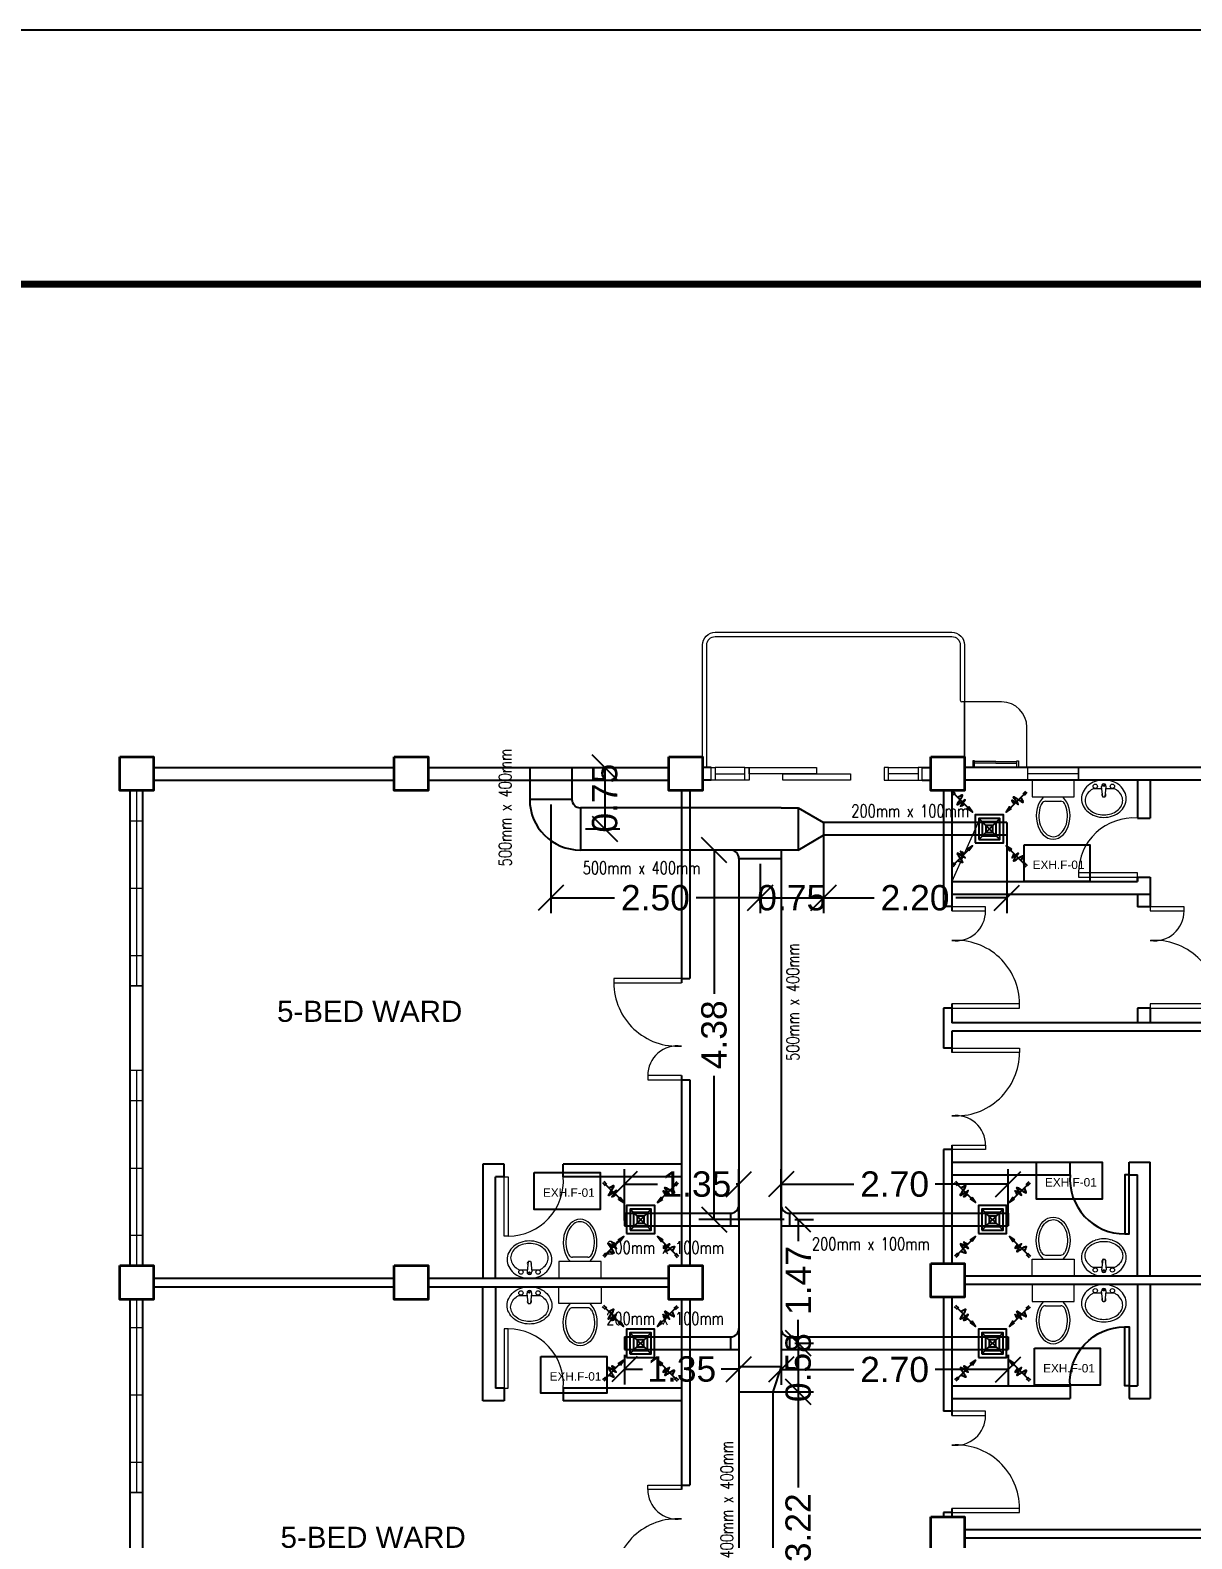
# Model space of a CAD drawing. Header units: millimetres. Extents: x 116 to 538, y 77 to 149.
# Drawn here: x 248.89 to 262.64, y 131.02 to 148.89 of the extents above; entities that cross this region are included whole.
import ezdxf

# ---------------------------------------------------------------- set-up
doc = ezdxf.new("R2010")
doc.units = ezdxf.units.MM
doc.header["$MEASUREMENT"] = 0
for name, color, linetype in [('.1', 1, 'Continuous'), ('AIR', 7, 'Continuous'), ('AIR-00', 8, 'Continuous'), ('AIR-03', 30, 'Continuous'), ('dimen', 7, 'Continuous'), ('ducting label', 7, 'Continuous'), ('exhaust', 7, 'Continuous'), ('label', 7, 'Continuous'), ('Legends', 7, 'Continuous'), ('template', 7, 'Continuous')]:
    doc.layers.add(name, color=color, linetype=linetype)
doc.styles.add('Arch-Dim', font='simplex.shx', dxfattribs={"width": 0.75})
doc.styles.get("Standard").update_dxf_attribs({"font": 'arial.ttf'})
doc.styles.add('SWISSLT175', font='swissl.ttf', dxfattribs={"height": 0.175})
doc.dimstyles.new('Copy of dimension', dxfattribs={"dimtxt": 0.3, "dimasz": 0.3, "dimexe": 0.18, "dimexo": 0.0625, "dimgap": 0.09, "dimtad": 0, "dimzin": 0, "dimdsep": 46, "dimtxsty": 'Standard', "dimblk": 'OBLIQUE', "dimcen": 0.09, "dimclrd": 256, "dimclre": 256, "dimclrt": 256, "dimadec": 0, "dimazin": 0, "dimtfac": 1, "dimtofl": 0, "dimtmove": 0, "dimatfit": 3, "dimldrblk": 'OBLIQUE', "dimfxl": 1, "dimtolj": 1, "dimtzin": 0, "dimarcsym": 0})

# ---------------------------------------------------------------- blocks, each defined once
blk = doc.blocks.new('dr 700')
at = {"ltscale": 0.03}
blk.add_lwpolyline([(0, 0), (0.05, 0), (0.05, 0.7), (0, 0.7)], close=True, dxfattribs=at)
blk.add_arc((0.05, 0.048), 0.652, 355.7578, 90, dxfattribs=at)
blk = doc.blocks.new('GRILL-C-IN')
at = {"layer": 'AIR-00', "color": 7, "ltscale": 3}
for p, q in [((-0.623, 0.601), (-0.674, 0.651)), ((-0.601, 0.623), (-0.651, 0.674)), ((-0.637, 0.637), (-0.3, 0.3)), ((0.637, 0.637), (0.3, 0.3)), ((0.601, 0.623), (0.651, 0.674)), ((0.623, 0.601), (0.674, 0.651)), ((-0.637, -0.637), (-0.3, -0.3)), ((0.637, -0.637), (0.3, -0.3)), ((-0.623, -0.601), (-0.674, -0.651)), ((-0.601, -0.623), (-0.651, -0.674)), ((0.601, -0.623), (0.651, -0.674)), ((0.623, -0.601), (0.674, -0.651))]:
    blk.add_line(p, q, dxfattribs=at)
at = {"layer": 'AIR-00', "color": 7}
for p, q in [((-0.188, 0.187), (0.187, -0.188)), ((0.187, 0.187), (-0.188, -0.188))]:
    blk.add_line(p, q, dxfattribs=at)
at = {"layer": 'AIR-00', "color": 7, "ltscale": 3}
for points in [[(-0.362, 0.393), (-0.393, 0.362), (-0.3, 0.3)], [(0.393, 0.362), (0.362, 0.393), (0.3, 0.3)], [(-0.362, -0.393), (-0.393, -0.362), (-0.3, -0.3)], [(0.393, -0.362), (0.362, -0.393), (0.3, -0.3)]]:
    blk.add_lwpolyline(points, close=True, dxfattribs=at)
at = {"layer": 'AIR-00', "color": 7}
for points in [[(-0.188, -0.188), (0.187, -0.188), (0.187, 0.187), (-0.188, 0.187)], [(-0.125, -0.125), (0.125, -0.125), (0.125, 0.125), (-0.125, 0.125)], [(-0.062, -0.062), (0.062, -0.062), (0.062, 0.062), (-0.062, 0.062)]]:
    blk.add_lwpolyline(points, close=True, dxfattribs=at)
at = {"layer": 'AIR-00', "color": 7, "ltscale": 3}
for points in [[(-0.441, 0.441), (-0.512, 0.404), (-0.432, 0.514), (-0.568, 0.43), (-0.477, 0.6), (-0.561, 0.561)], [(0.441, 0.441), (0.404, 0.512), (0.514, 0.432), (0.43, 0.568), (0.6, 0.477), (0.561, 0.561)], [(-0.441, -0.441), (-0.512, -0.404), (-0.432, -0.514), (-0.568, -0.43), (-0.477, -0.6), (-0.561, -0.561)], [(0.441, -0.441), (0.404, -0.512), (0.514, -0.432), (0.43, -0.568), (0.6, -0.477), (0.561, -0.561)]]:
    blk.add_spline(points, degree=3, dxfattribs=at)
for points in [[(-0.3, 0.3), (-0.362, 0.393), (-0.393, 0.362)], [(0.3, 0.3), (0.393, 0.362), (0.362, 0.393)], [(-0.3, -0.3), (-0.362, -0.393), (-0.393, -0.362)], [(0.3, -0.3), (0.393, -0.362), (0.362, -0.393)]]:
    blk.add_solid(points, dxfattribs=at)
at = {"layer": 'AIR-03', "color": 7}
blk.add_lwpolyline([(-0.25, -0.25), (0.25, -0.25), (0.25, 0.25), (-0.25, 0.25)], close=True, dxfattribs=at)
blk = doc.blocks.new('_Oblique')
at = {"color": 0, "linetype": 'ByBlock', "lineweight": -2}
blk.add_line((-0.5, -0.5), (0.5, 0.5), dxfattribs=at)
blk = doc.blocks.new('*D45')
at = {"layer": 'Defpoints', "color": 0, "transparency": 16777216}
for p in [(255.303, 140.16), (255.403, 139.432), (255.692, 139.432)]:
    blk.add_point(p, dxfattribs=at)
at = {"layer": 'dimen', "lineweight": -2, "transparency": 16777216}
for p, q in [((255.365, 140.16), (255.872, 140.16)), ((255.692, 140.16), (255.692, 139.432)), ((255.465, 139.432), (255.872, 139.432))]:
    blk.add_line(p, q, dxfattribs=at)
at = {"layer": 'dimen', "lineweight": -2, "transparency": 16777216, "xscale": 0.3, "yscale": 0.3, "zscale": 0.3}
for p, rotation in [((255.692, 140.16), 90), ((255.692, 139.432), 270)]:
    blk.add_blockref('_Oblique', p, dxfattribs=dict(at, rotation=rotation))
at = {"layer": 'dimen', "transparency": 16777216, "insert": (255.692, 139.796), "char_height": 0.3, "attachment_point": 5, "rotation": 90}
blk.add_mtext('\\A1;0.75', dxfattribs=at)
blk = doc.blocks.new('*D46')
at = {"layer": 'Defpoints', "color": 0, "transparency": 16777216}
for p in [(255.053, 139.782), (257.53, 139.082), (257.53, 138.615)]:
    blk.add_point(p, dxfattribs=at)
at = {"layer": 'dimen', "lineweight": -2, "transparency": 16777216}
for p, q in [((255.053, 139.72), (255.053, 138.435)), ((257.53, 139.02), (257.53, 138.435)), ((255.053, 138.615), (255.809, 138.615)), ((257.53, 138.615), (256.773, 138.615))]:
    blk.add_line(p, q, dxfattribs=at)
at = {"layer": 'dimen', "lineweight": -2, "transparency": 16777216, "xscale": 0.3, "yscale": 0.3, "zscale": 0.3, "rotation": 180}
blk.add_blockref('_Oblique', (255.053, 138.615), dxfattribs=at)
at = {"layer": 'dimen', "lineweight": -2, "transparency": 16777216, "xscale": 0.3, "yscale": 0.3, "zscale": 0.3}
blk.add_blockref('_Oblique', (257.53, 138.615), dxfattribs=at)
at = {"layer": 'dimen', "transparency": 16777216, "insert": (256.291, 138.615), "char_height": 0.3, "attachment_point": 5}
blk.add_mtext('\\A1;2.50', dxfattribs=at)
blk = doc.blocks.new('*D47')
at = {"layer": 'Defpoints', "color": 0, "transparency": 16777216}
for p in [(258.28, 139.432), (257.53, 139.082), (258.28, 138.615)]:
    blk.add_point(p, dxfattribs=at)
at = {"layer": 'dimen', "lineweight": -2, "transparency": 16777216}
for p, q in [((258.28, 139.37), (258.28, 138.435)), ((257.53, 139.02), (257.53, 138.435)), ((257.53, 138.615), (258.28, 138.615))]:
    blk.add_line(p, q, dxfattribs=at)
at = {"layer": 'dimen', "lineweight": -2, "transparency": 16777216, "xscale": 0.3, "yscale": 0.3, "zscale": 0.3, "rotation": 180}
blk.add_blockref('_Oblique', (257.53, 138.615), dxfattribs=at)
at = {"layer": 'dimen', "lineweight": -2, "transparency": 16777216, "xscale": 0.3, "yscale": 0.3, "zscale": 0.3}
blk.add_blockref('_Oblique', (258.28, 138.615), dxfattribs=at)
at = {"layer": 'dimen', "transparency": 16777216, "insert": (257.905, 138.615), "char_height": 0.3, "attachment_point": 5}
blk.add_mtext('\\A1;0.75', dxfattribs=at)
blk = doc.blocks.new('*D48')
at = {"layer": 'Defpoints', "color": 0, "transparency": 16777216}
for p in [(258.28, 139.432), (260.45, 139.432), (260.45, 138.615)]:
    blk.add_point(p, dxfattribs=at)
at = {"layer": 'dimen', "lineweight": -2, "transparency": 16777216}
for p, q in [((258.28, 139.37), (258.28, 138.435)), ((260.45, 139.37), (260.45, 138.435)), ((258.28, 138.615), (258.883, 138.615)), ((260.45, 138.615), (259.846, 138.615))]:
    blk.add_line(p, q, dxfattribs=at)
at = {"layer": 'dimen', "lineweight": -2, "transparency": 16777216, "xscale": 0.3, "yscale": 0.3, "zscale": 0.3, "rotation": 180}
blk.add_blockref('_Oblique', (258.28, 138.615), dxfattribs=at)
at = {"layer": 'dimen', "lineweight": -2, "transparency": 16777216, "xscale": 0.3, "yscale": 0.3, "zscale": 0.3}
blk.add_blockref('_Oblique', (260.45, 138.615), dxfattribs=at)
at = {"layer": 'dimen', "transparency": 16777216, "insert": (259.365, 138.615), "char_height": 0.3, "attachment_point": 5}
blk.add_mtext('\\A1;2.20', dxfattribs=at)
blk = doc.blocks.new('*D49')
at = {"layer": 'Defpoints', "color": 0, "transparency": 16777216}
for p in [(257.78, 139.182), (256.986, 134.806), (257.88, 134.806)]:
    blk.add_point(p, dxfattribs=at)
at = {"layer": 'dimen', "lineweight": -2, "transparency": 16777216}
for p, q in [((257.717, 139.182), (256.806, 139.182)), ((256.986, 139.182), (256.986, 137.48)), ((256.986, 134.806), (256.986, 136.508)), ((257.817, 134.806), (256.806, 134.806))]:
    blk.add_line(p, q, dxfattribs=at)
at = {"layer": 'dimen', "lineweight": -2, "transparency": 16777216, "xscale": 0.3, "yscale": 0.3, "zscale": 0.3}
for p, rotation in [((256.986, 139.182), 90), ((256.986, 134.806), 270)]:
    blk.add_blockref('_Oblique', p, dxfattribs=dict(at, rotation=rotation))
at = {"layer": 'dimen', "transparency": 16777216, "insert": (256.986, 136.994), "char_height": 0.3, "attachment_point": 5, "rotation": 90}
blk.add_mtext('\\A1;4.38', dxfattribs=at)
blk = doc.blocks.new('*D50')
at = {"layer": 'Defpoints', "color": 0, "transparency": 16777216}
for p in [(255.927, 135.224), (255.927, 134.731), (257.28, 134.731)]:
    blk.add_point(p, dxfattribs=at)
at = {"layer": 'dimen', "lineweight": -2, "transparency": 16777216}
for p, q in [((255.927, 134.794), (255.927, 135.404)), ((257.28, 134.794), (257.28, 135.404)), ((255.927, 135.224), (256.316, 135.224)), ((257.28, 135.224), (257.249, 135.224))]:
    blk.add_line(p, q, dxfattribs=at)
at = {"layer": 'dimen', "lineweight": -2, "transparency": 16777216, "xscale": 0.3, "yscale": 0.3, "zscale": 0.3, "rotation": 180}
blk.add_blockref('_Oblique', (255.927, 135.224), dxfattribs=at)
at = {"layer": 'dimen', "lineweight": -2, "transparency": 16777216, "xscale": 0.3, "yscale": 0.3, "zscale": 0.3}
blk.add_blockref('_Oblique', (257.28, 135.224), dxfattribs=at)
at = {"layer": 'dimen', "transparency": 16777216, "insert": (256.782, 135.224), "char_height": 0.3, "attachment_point": 5}
blk.add_mtext('\\A1;1.35', dxfattribs=at)
blk = doc.blocks.new('*D51')
at = {"layer": 'Defpoints', "color": 0, "transparency": 16777216}
for p in [(260.466, 135.224), (257.78, 134.731), (260.466, 134.731)]:
    blk.add_point(p, dxfattribs=at)
at = {"layer": 'dimen', "lineweight": -2, "transparency": 16777216}
for p, q in [((257.78, 134.794), (257.78, 135.404)), ((260.466, 134.794), (260.466, 135.404)), ((257.78, 135.224), (258.641, 135.224)), ((260.466, 135.224), (259.604, 135.224))]:
    blk.add_line(p, q, dxfattribs=at)
at = {"layer": 'dimen', "lineweight": -2, "transparency": 16777216, "xscale": 0.3, "yscale": 0.3, "zscale": 0.3, "rotation": 180}
blk.add_blockref('_Oblique', (257.78, 135.224), dxfattribs=at)
at = {"layer": 'dimen', "lineweight": -2, "transparency": 16777216, "xscale": 0.3, "yscale": 0.3, "zscale": 0.3}
blk.add_blockref('_Oblique', (260.466, 135.224), dxfattribs=at)
at = {"layer": 'dimen', "transparency": 16777216, "insert": (259.123, 135.224), "char_height": 0.3, "attachment_point": 5}
blk.add_mtext('\\A1;2.70', dxfattribs=at)
blk = doc.blocks.new('*D52')
at = {"layer": 'Defpoints', "color": 0, "transparency": 16777216}
for p in [(255.927, 133.265), (257.28, 133.265), (255.927, 133.034)]:
    blk.add_point(p, dxfattribs=at)
at = {"layer": 'dimen', "lineweight": -2, "transparency": 16777216}
for p, q in [((255.927, 133.202), (255.927, 132.854)), ((257.28, 133.202), (257.28, 132.854)), ((255.927, 133.034), (256.137, 133.034)), ((257.28, 133.034), (257.07, 133.034))]:
    blk.add_line(p, q, dxfattribs=at)
at = {"layer": 'dimen', "lineweight": -2, "transparency": 16777216, "xscale": 0.3, "yscale": 0.3, "zscale": 0.3, "rotation": 180}
blk.add_blockref('_Oblique', (255.927, 133.034), dxfattribs=at)
at = {"layer": 'dimen', "lineweight": -2, "transparency": 16777216, "xscale": 0.3, "yscale": 0.3, "zscale": 0.3}
blk.add_blockref('_Oblique', (257.28, 133.034), dxfattribs=at)
at = {"layer": 'dimen', "transparency": 16777216, "insert": (256.603, 133.034), "char_height": 0.3, "attachment_point": 5}
blk.add_mtext('\\A1;1.35', dxfattribs=at)
blk = doc.blocks.new('*D53')
at = {"layer": 'Defpoints', "color": 0, "transparency": 16777216}
for p in [(257.78, 133.265), (260.466, 133.265), (260.466, 133.028)]:
    blk.add_point(p, dxfattribs=at)
at = {"layer": 'dimen', "lineweight": -2, "transparency": 16777216}
for p, q in [((257.78, 133.202), (257.78, 132.848)), ((260.466, 133.202), (260.466, 132.848)), ((257.78, 133.028), (258.641, 133.028)), ((260.466, 133.028), (259.604, 133.028))]:
    blk.add_line(p, q, dxfattribs=at)
at = {"layer": 'dimen', "lineweight": -2, "transparency": 16777216, "xscale": 0.3, "yscale": 0.3, "zscale": 0.3, "rotation": 180}
blk.add_blockref('_Oblique', (257.78, 133.028), dxfattribs=at)
at = {"layer": 'dimen', "lineweight": -2, "transparency": 16777216, "xscale": 0.3, "yscale": 0.3, "zscale": 0.3}
blk.add_blockref('_Oblique', (260.466, 133.028), dxfattribs=at)
at = {"layer": 'dimen', "transparency": 16777216, "insert": (259.123, 133.028), "char_height": 0.3, "attachment_point": 5}
blk.add_mtext('\\A1;2.70', dxfattribs=at)
blk = doc.blocks.new('*D54')
at = {"layer": 'Defpoints', "color": 0, "transparency": 16777216}
for p in [(257.88, 134.806), (257.88, 133.34), (257.983, 133.34)]:
    blk.add_point(p, dxfattribs=at)
at = {"layer": 'dimen', "lineweight": -2, "transparency": 16777216}
for p, q in [((257.942, 134.806), (258.163, 134.806)), ((257.983, 134.806), (257.983, 134.549)), ((257.983, 133.34), (257.983, 133.618)), ((257.942, 133.34), (258.163, 133.34))]:
    blk.add_line(p, q, dxfattribs=at)
at = {"layer": 'dimen', "lineweight": -2, "transparency": 16777216, "xscale": 0.3, "yscale": 0.3, "zscale": 0.3}
for p, rotation in [((257.983, 134.806), 90), ((257.983, 133.34), 270)]:
    blk.add_blockref('_Oblique', p, dxfattribs=dict(at, rotation=rotation))
at = {"layer": 'dimen', "transparency": 16777216, "insert": (257.983, 134.084), "char_height": 0.3, "attachment_point": 5, "rotation": 90}
blk.add_mtext('\\A1;1.47', dxfattribs=at)
blk = doc.blocks.new('*D55')
at = {"layer": 'Defpoints', "color": 0, "transparency": 16777216}
for p in [(257.88, 133.34), (257.48, 132.765), (257.983, 132.765)]:
    blk.add_point(p, dxfattribs=at)
at = {"layer": 'dimen', "lineweight": -2, "transparency": 16777216}
for p, q in [((257.942, 133.34), (258.163, 133.34)), ((257.983, 133.34), (257.983, 132.765)), ((257.542, 132.765), (258.163, 132.765))]:
    blk.add_line(p, q, dxfattribs=at)
at = {"layer": 'dimen', "lineweight": -2, "transparency": 16777216, "xscale": 0.3, "yscale": 0.3, "zscale": 0.3}
for p, rotation in [((257.983, 133.34), 90), ((257.983, 132.765), 270)]:
    blk.add_blockref('_Oblique', p, dxfattribs=dict(at, rotation=rotation))
at = {"layer": 'dimen', "transparency": 16777216, "insert": (257.983, 133.052), "char_height": 0.3, "attachment_point": 5, "rotation": 90}
blk.add_mtext('\\A1;0.58', dxfattribs=at)
blk = doc.blocks.new('*D56')
at = {"layer": 'Defpoints', "color": 0, "transparency": 16777216}
for p in [(257.48, 132.765), (257.78, 129.548), (257.983, 129.548)]:
    blk.add_point(p, dxfattribs=at)
at = {"layer": 'dimen', "lineweight": -2, "transparency": 16777216}
for p, q in [((257.542, 132.765), (258.163, 132.765)), ((257.983, 132.765), (257.983, 131.634)), ((257.983, 129.548), (257.983, 130.678)), ((257.842, 129.548), (258.163, 129.548))]:
    blk.add_line(p, q, dxfattribs=at)
at = {"layer": 'dimen', "lineweight": -2, "transparency": 16777216, "xscale": 0.3, "yscale": 0.3, "zscale": 0.3}
for p, rotation in [((257.983, 132.765), 90), ((257.983, 129.548), 270)]:
    blk.add_blockref('_Oblique', p, dxfattribs=dict(at, rotation=rotation))
at = {"layer": 'dimen', "transparency": 16777216, "insert": (257.983, 131.156), "char_height": 0.3, "attachment_point": 5, "rotation": 90}
blk.add_mtext('\\A1;3.22', dxfattribs=at)

msp = doc.modelspace()

# ---------------------------------------------------------------- linework, layer by layer
at = {"layer": '.1', "color": 0}
msp.add_line((324.48, 148.891), (225.204, 148.891), dxfattribs=at)
at = {"color": 8, "lineweight": 9}
for p, q in [((260.39, 140.935), (259.92, 140.935)), ((260.69, 140.16), (260.69, 140.635)), ((259.95, 140.16), (260.75, 140.16)), ((260.07, 140.24), (260.05, 140.24)), ((260.05, 140.24), (260.05, 140.16)), ((260.07, 140.16), (260.07, 140.24)), ((260.32, 140.23), (260.07, 140.23)), ((260.32, 140.21), (260.07, 140.21)), ((260.32, 140.23), (260.57, 140.23)), ((260.32, 140.21), (260.57, 140.21)), ((260.57, 140.16), (260.57, 140.24)), ((260.57, 140.24), (260.59, 140.24)), ((260.59, 140.24), (260.59, 140.16)), ((260.7, 140.01), (260.7, 140.16)), ((261.3, 140.16), (260.7, 140.16)), ((261.3, 140.085), (260.7, 140.085)), ((261.3, 140.01), (261.3, 140.16)), ((260.045, 140.01), (260.645, 140.01)), ((260.645, 140.01), (261.245, 140.01)), ((260.75, 140.01), (260.75, 139.81)), ((261.25, 140.01), (260.75, 140.01)), ((261.25, 139.81), (261.25, 140.01)), ((261.576, 139.908), (261.474, 139.908)), ((261.586, 139.812), (261.573, 139.934)), ((261.615, 139.812), (261.628, 139.934)), ((250.075, 137.573), (250.075, 139.885)), ((250.15, 139.885), (250.15, 137.573)), ((260.75, 139.81), (261.25, 139.81)), ((260.91, 139.76), (261.091, 139.76)), ((250.075, 138.729), (250.075, 139.529)), ((250.075, 139.529), (250.225, 139.529)), ((250.225, 139.529), (250.225, 137.929)), ((250.075, 138.729), (250.225, 138.729)), ((250.225, 137.929), (250.075, 137.929)), ((250.075, 137.073), (250.075, 137.573)), ((250.075, 137.573), (250.225, 137.573)), ((250.075, 137.073), (250.075, 136.573)), ((250.075, 136.573), (250.225, 136.573)), ((250.075, 134.26), (250.075, 136.573)), ((250.15, 136.573), (250.15, 134.26)), ((250.075, 135.416), (250.075, 136.216)), ((250.075, 136.216), (250.225, 136.216)), ((250.225, 136.216), (250.225, 134.616)), ((250.075, 135.416), (250.225, 135.416)), ((250.225, 134.616), (250.075, 134.616)), ((255.491, 134.36), (255.31, 134.36)), ((260.91, 134.385), (261.091, 134.385)), ((250.075, 134.26), (250.225, 134.26)), ((254.786, 134.308), (254.773, 134.186)), ((254.815, 134.308), (254.828, 134.186)), ((254.825, 134.212), (254.927, 134.212)), ((255.15, 134.31), (255.15, 134.11)), ((255.65, 134.31), (255.15, 134.31)), ((255.65, 134.11), (255.65, 134.31)), ((260.75, 134.135), (260.75, 134.335)), ((260.75, 134.335), (261.25, 134.335)), ((261.25, 134.335), (261.25, 134.135)), ((261.586, 134.333), (261.573, 134.211)), ((261.615, 134.333), (261.628, 134.211)), ((254.4, 134.11), (256.35, 134.11)), ((254.4, 134.01), (256.35, 134.01)), ((255.15, 134.11), (255.65, 134.11)), ((255.15, 133.81), (255.15, 134.01)), ((255.15, 134.01), (255.65, 134.01)), ((255.65, 134.01), (255.65, 133.81)), ((261.25, 134.135), (260.75, 134.135)), ((260.75, 134.035), (260.75, 133.835)), ((261.25, 134.035), (260.75, 134.035)), ((261.25, 133.835), (261.25, 134.035)), ((250.075, 131.573), (250.075, 133.86)), ((250.15, 133.86), (250.15, 131.573)), ((254.786, 133.812), (254.773, 133.934)), ((254.815, 133.812), (254.828, 133.934)), ((260.75, 133.835), (261.25, 133.835)), ((261.576, 133.933), (261.474, 133.933)), ((261.586, 133.837), (261.573, 133.959)), ((261.615, 133.837), (261.628, 133.959)), ((255.65, 133.81), (255.15, 133.81)), ((255.491, 133.76), (255.31, 133.76)), ((260.91, 133.785), (261.091, 133.785)), ((250.075, 132.729), (250.075, 133.529)), ((250.075, 133.529), (250.225, 133.529)), ((250.225, 133.529), (250.225, 131.929)), ((250.075, 132.729), (250.225, 132.729)), ((250.225, 131.929), (250.075, 131.929)), ((250.075, 131.573), (250.225, 131.573))]:
    msp.add_line(p, q, dxfattribs=at)
at = {"color": 8, "lineweight": 25}
for p, q in [((250.35, 140.16), (253.2, 140.16)), ((253.6, 140.16), (256.45, 140.16)), ((256.95, 140.16), (256.85, 140.16)), ((259.45, 140.16), (259.55, 140.16)), ((265.575, 140.161), (259.95, 140.16)), ((250.35, 140.01), (253.2, 140.01)), ((253.6, 140.01), (256.45, 140.01)), ((256.95, 140.01), (256.85, 140.01)), ((259.45, 140.01), (259.55, 140.01)), ((265.575, 140.011), (259.95, 140.011)), ((250.075, 134.26), (250.075, 139.885)), ((250.225, 134.26), (250.225, 139.885)), ((256.6, 139.885), (256.6, 137.61)), ((256.7, 139.885), (256.7, 137.66)), ((259.7, 139.885), (259.7, 138.511)), ((259.8, 139.885), (259.8, 138.46)), ((259.8, 138.511), (259.7, 138.511)), ((256.6, 137.66), (256.7, 137.66)), ((259.7, 137.31), (259.7, 137.086)), ((259.8, 137.31), (259.7, 137.31)), ((259.8, 137.36), (259.8, 137.136)), ((259.7, 137.086), (259.7, 136.835)), ((265.7, 137.136), (259.8, 137.136)), ((265.7, 137.036), (259.8, 137.036)), ((259.8, 137.036), (259.8, 136.785)), ((259.8, 136.835), (259.7, 136.835)), ((256.6, 136.51), (256.6, 134.26)), ((256.6, 136.46), (256.7, 136.46)), ((256.7, 136.46), (256.7, 134.26)), ((259.7, 135.635), (259.7, 134.286)), ((259.8, 135.635), (259.7, 135.635)), ((259.8, 135.685), (259.8, 134.286)), ((254.25, 135.46), (254.25, 134.11)), ((250.35, 134.11), (253.2, 134.11)), ((250.35, 134.01), (253.2, 134.01)), ((253.6, 134.11), (256.45, 134.11)), ((253.6, 134.01), (256.45, 134.01)), ((254.25, 132.66), (254.25, 134.01)), ((265.575, 134.136), (259.95, 134.136)), ((265.575, 134.036), (259.95, 134.036)), ((250.075, 128.26), (250.075, 133.86)), ((250.225, 128.26), (250.225, 133.86)), ((256.6, 133.86), (256.6, 131.61)), ((256.7, 133.86), (256.7, 131.66)), ((259.7, 133.886), (259.7, 132.535)), ((259.8, 133.886), (259.8, 132.485)), ((255.2, 132.81), (255.2, 132.66)), ((259.8, 132.535), (259.7, 132.535)), ((256.6, 131.66), (256.7, 131.66)), ((259.7, 131.335), (259.7, 131.286)), ((259.8, 131.335), (259.7, 131.335)), ((259.8, 131.385), (259.8, 131.286)), ((259.95, 131.136), (265.575, 131.136)), ((259.95, 131.036), (265.575, 131.036))]:
    msp.add_line(p, q, dxfattribs=at)
at = {"color": 8, "lineweight": 13}
for p, q in [((257.35, 140.16), (257, 140.16)), ((257, 140.085), (257.35, 140.085)), ((259.05, 140.16), (259.4, 140.16)), ((259.4, 140.085), (259.05, 140.085)), ((257.35, 140.01), (257, 140.01)), ((259.05, 140.01), (259.4, 140.01))]:
    msp.add_line(p, q, dxfattribs=at)
at = {"color": 8, "lineweight": 25, "ltscale": 0.3}
for p, q in [((262, 140.01), (262, 139.56)), ((262.15, 140.01), (262.15, 139.56)), ((262, 138.86), (262, 138.81)), ((262.15, 138.86), (262.15, 138.66)), ((259.8, 138.81), (262, 138.81)), ((259.8, 138.66), (262.15, 138.66)), ((254.5, 135.46), (254.25, 135.46)), ((254.5, 135.31), (254.5, 135.46)), ((256.6, 135.46), (255.2, 135.46)), ((255.2, 135.31), (255.2, 135.46)), ((259.8, 135.485), (261.2, 135.485)), ((261.2, 135.335), (261.2, 135.485)), ((261.9, 135.485), (262.15, 135.485)), ((261.9, 135.335), (261.9, 135.485)), ((262.15, 134.135), (262.15, 135.485)), ((254.5, 135.31), (254.4, 135.31)), ((254.4, 134.11), (254.4, 135.31)), ((256.6, 135.31), (255.2, 135.31)), ((259.8, 135.335), (261.2, 135.335)), ((261.9, 135.335), (262, 135.335)), ((262, 134.135), (262, 135.335)), ((254.4, 134.01), (254.4, 132.81)), ((262, 134.035), (262, 132.835)), ((262.15, 134.035), (262.15, 132.685)), ((254.5, 132.81), (254.4, 132.81)), ((254.5, 132.81), (254.5, 132.66)), ((256.6, 132.81), (255.2, 132.81)), ((259.8, 132.835), (261.2, 132.835)), ((261.2, 132.835), (261.2, 132.685)), ((261.9, 132.835), (262, 132.835)), ((261.9, 132.835), (261.9, 132.685)), ((254.5, 132.66), (254.25, 132.66)), ((256.6, 132.66), (255.2, 132.66)), ((259.8, 132.685), (261.2, 132.685)), ((261.9, 132.685), (262.15, 132.685))]:
    msp.add_line(p, q, dxfattribs=at)
at = {"color": 8, "linetype": 'Continuous', "lineweight": 25}
for p, q in [((262, 139.56), (262.15, 139.56)), ((262, 138.81), (262, 138.86)), ((262, 138.86), (262.15, 138.86)), ((262, 138.66), (262, 138.51)), ((262.15, 138.66), (262.15, 138.51)), ((262.15, 138.51), (262, 138.51)), ((262, 137.31), (262, 137.135)), ((262.15, 137.31), (262, 137.31)), ((262.15, 137.31), (262.15, 137.135))]:
    msp.add_line(p, q, dxfattribs=at)
at = {"color": 8, "lineweight": 9, "ltscale": 0.3}
msp.add_line((260.125, 139.535), (259.8, 138.81), dxfattribs=at)
at = {"color": 8, "lineweight": 9, "transparency": 33554687}
for points in [[(256.85, 140.16), (256.85, 141.61, -0.414214), (257, 141.76), (259.8, 141.76, -0.414214), (259.95, 141.61), (259.95, 140.285), (259.95, 140.935)], [(256.9, 140.16), (256.9, 141.61, -0.414214), (257, 141.71), (259.8, 141.71, -0.414214), (259.9, 141.61), (259.9, 140.955)]]:
    msp.add_lwpolyline(points, format="xyb", dxfattribs=at)
at = {"color": 8, "lineweight": 35}
for points in [[(249.95, 140.285), (250.35, 140.285), (250.35, 139.885), (249.95, 139.885)], [(253.2, 140.285), (253.6, 140.285), (253.6, 139.885), (253.2, 139.885)], [(256.45, 140.285), (256.85, 140.285), (256.85, 139.885), (256.45, 139.885)], [(259.55, 140.285), (259.95, 140.285), (259.95, 139.885), (259.55, 139.885)], [(249.95, 134.26), (250.35, 134.26), (250.35, 133.86), (249.95, 133.86)], [(253.2, 134.26), (253.6, 134.26), (253.6, 133.86), (253.2, 133.86)], [(256.45, 134.26), (256.85, 134.26), (256.85, 133.86), (256.45, 133.86)], [(259.55, 134.286), (259.95, 134.286), (259.95, 133.886), (259.55, 133.886)], [(259.55, 131.286), (259.95, 131.286), (259.95, 130.886), (259.55, 130.886)]]:
    msp.add_lwpolyline(points, close=True, dxfattribs=at)
at = {"color": 8, "lineweight": 13}
for points in [[(257, 140.16), (257, 140.01), (256.95, 140.01), (256.95, 140.16)], [(257.4, 140.16), (257.4, 140.01), (257.35, 140.01), (257.35, 140.16)], [(257.4, 140.16), (258.2, 140.16), (258.2, 140.085), (257.4, 140.085)], [(257.8, 140.085), (258.6, 140.085), (258.6, 140.01), (257.8, 140.01)], [(259, 140.16), (259, 140.01), (259.05, 140.01), (259.05, 140.16)], [(259.4, 140.16), (259.4, 140.01), (259.45, 140.01), (259.45, 140.16)]]:
    msp.add_lwpolyline(points, close=True, dxfattribs=at)
at = {"color": 8, "lineweight": 9}
for points in [[(260.7, 140.16), (261.3, 140.16), (261.3, 140.011), (260.7, 140.011)], [(250.075, 139.885), (250.225, 139.885), (250.225, 137.573), (250.075, 137.573)], [(250.075, 136.573), (250.225, 136.573), (250.225, 134.26), (250.075, 134.26)], [(250.075, 133.86), (250.225, 133.86), (250.225, 131.573), (250.075, 131.573)]]:
    msp.add_lwpolyline(points, close=True, dxfattribs=at)
for points in [[(261.335, 139.789, 0.11576), (261.355, 139.707, 0.104047), (261.413, 139.633, 0.090875), (261.497, 139.585, 0.083344), (261.6, 139.568, 0.083344), (261.704, 139.585, 0.090875), (261.788, 139.633, 0.104047), (261.846, 139.707, 0.11576), (261.865, 139.789, 0.11576), (261.846, 139.872, 0.104047), (261.788, 139.945, 0.090875), (261.704, 139.993, 0.083344), (261.6, 140.01, 0.083344), (261.497, 139.993, 0.090875), (261.413, 139.945, 0.104047), (261.355, 139.872, 0.11576)], [(255.065, 134.331, 0.11576), (255.046, 134.414, 0.104047), (254.988, 134.487, 0.090875), (254.904, 134.535, 0.083344), (254.8, 134.552, 0.083344), (254.697, 134.535, 0.090875), (254.613, 134.487, 0.104047), (254.555, 134.414, 0.11576), (254.535, 134.331, 0.11576), (254.555, 134.249, 0.104047), (254.613, 134.175, 0.090875), (254.697, 134.127, 0.083344), (254.8, 134.11, 0.083344), (254.904, 134.127, 0.090875), (254.988, 134.175, 0.104047), (255.046, 134.249, 0.11576)], [(255.065, 133.789, -0.11576), (255.046, 133.707, -0.104047), (254.988, 133.633, -0.090875), (254.904, 133.585, -0.083344), (254.8, 133.568, -0.083344), (254.697, 133.585, -0.090875), (254.613, 133.633, -0.104047), (254.555, 133.707, -0.11576), (254.535, 133.789, -0.11576), (254.555, 133.872, -0.104047), (254.613, 133.945, -0.090875), (254.697, 133.993, -0.083344), (254.8, 134.01, -0.083344), (254.904, 133.993, -0.090875), (254.988, 133.945, -0.104047), (255.046, 133.872, -0.11576)], [(261.335, 133.814, 0.11576), (261.355, 133.732, 0.104047), (261.413, 133.658, 0.090875), (261.497, 133.61, 0.083344), (261.6, 133.593, 0.083344), (261.704, 133.61, 0.090875), (261.788, 133.658, 0.104047), (261.846, 133.732, 0.11576), (261.865, 133.814, 0.11576), (261.846, 133.897, 0.104047), (261.788, 133.97, 0.090875), (261.704, 134.018, 0.083344), (261.6, 134.035, 0.083344), (261.497, 134.018, 0.090875), (261.413, 133.97, 0.104047), (261.355, 133.897, 0.11576)]]:
    msp.add_lwpolyline(points, format="xyb", close=True, dxfattribs=at)
for points in [[(261.378, 139.768, 0.124838), (261.394, 139.706, 0.105788), (261.443, 139.648, 0.086697), (261.513, 139.612, 0.076776), (261.6, 139.598, 0.076776), (261.688, 139.612, 0.086697), (261.758, 139.648, 0.105788), (261.807, 139.706, 0.124838), (261.823, 139.768, 0.124838), (261.807, 139.831, 0.105788), (261.758, 139.888, 0.040067), (261.727, 139.908), (261.625, 139.908, 0.040067)], [(261.378, 134.377, -0.124838), (261.394, 134.44, -0.105788), (261.443, 134.497, -0.086697), (261.513, 134.534, -0.076776), (261.6, 134.547, -0.076776), (261.688, 134.534, -0.086697), (261.758, 134.497, -0.105788), (261.807, 134.44, -0.124838), (261.823, 134.377, -0.124838), (261.807, 134.315, -0.105788), (261.758, 134.257, -0.040067), (261.727, 134.237), (261.625, 134.237, -0.040067)], [(255.023, 134.352, 0.124838), (255.007, 134.415, 0.105788), (254.958, 134.472, 0.086697), (254.888, 134.509, 0.076776), (254.8, 134.522, 0.076776), (254.713, 134.509, 0.086697), (254.643, 134.472, 0.105788), (254.594, 134.415, 0.124838), (254.578, 134.352, 0.124838), (254.594, 134.29, 0.105788), (254.643, 134.232, 0.040067), (254.674, 134.212), (254.776, 134.212, 0.040067)], [(261.576, 134.237), (261.474, 134.237, -0.040067), (261.443, 134.257, -0.105788), (261.394, 134.315, -0.124838), (261.378, 134.377, -0.124838)], [(255.023, 133.768, -0.124838), (255.007, 133.706, -0.105788), (254.958, 133.648, -0.086697), (254.888, 133.612, -0.076776), (254.8, 133.598, -0.076776), (254.713, 133.612, -0.086697), (254.643, 133.648, -0.105788), (254.594, 133.706, -0.124838), (254.578, 133.768, -0.124838), (254.594, 133.831, -0.105788), (254.643, 133.888, -0.040067), (254.674, 133.908), (254.776, 133.908, -0.040067)], [(254.825, 133.908), (254.927, 133.908, -0.040067), (254.958, 133.888, -0.105788), (255.007, 133.831, -0.124838), (255.023, 133.768, -0.124838)], [(261.378, 133.793, 0.124838), (261.394, 133.731, 0.105788), (261.443, 133.673, 0.086697), (261.513, 133.637, 0.076776), (261.6, 133.623, 0.076776), (261.688, 133.637, 0.086697), (261.758, 133.673, 0.105788), (261.807, 133.731, 0.124838), (261.823, 133.793, 0.124838), (261.807, 133.856, 0.105788), (261.758, 133.913, 0.040067), (261.727, 133.933), (261.625, 133.933, 0.040067)]]:
    msp.add_lwpolyline(points, format="xyb", dxfattribs=at)
at = {"color": 8, "lineweight": 13, "ltscale": 0.03}
for points in [[(262, 138.86), (262, 138.91), (261.3, 138.91), (261.3, 138.86)], [(259.8, 138.51), (259.8, 138.46), (260.2, 138.46), (260.2, 138.51)], [(262.15, 138.51), (262.15, 138.46), (262.55, 138.46), (262.55, 138.51)], [(256.6, 137.61), (256.6, 137.66), (255.8, 137.66), (255.8, 137.61)], [(259.8, 137.36), (259.8, 137.31), (260.6, 137.31), (260.6, 137.36)], [(262.15, 137.36), (262.15, 137.31), (262.95, 137.31), (262.95, 137.36)], [(259.8, 136.785), (259.8, 136.835), (260.6, 136.835), (260.6, 136.785)], [(256.6, 136.46), (256.6, 136.51), (256.2, 136.51), (256.2, 136.46)], [(259.8, 135.635), (259.8, 135.685), (260.2, 135.685), (260.2, 135.635)], [(254.5, 135.31), (254.55, 135.31), (254.55, 134.61), (254.5, 134.61)], [(254.5, 132.81), (254.55, 132.81), (254.55, 133.51), (254.5, 133.51)], [(259.8, 132.535), (259.8, 132.485), (260.2, 132.485), (260.2, 132.535)], [(256.6, 131.66), (256.6, 131.61), (256.2, 131.61), (256.2, 131.66)], [(259.8, 131.385), (259.8, 131.335), (260.6, 131.335), (260.6, 131.385)]]:
    msp.add_lwpolyline(points, close=True, dxfattribs=at)
at = {"color": 8, "lineweight": 9}
for centre, radius in [((261.499, 139.937), 0.0255), ((261.6, 139.944), 0.0095), ((261.702, 139.937), 0.0255), ((254.699, 134.183), 0.0255), ((254.8, 134.177), 0.0095), ((254.902, 134.183), 0.0255), ((261.499, 134.208), 0.0255), ((261.6, 134.202), 0.0095), ((261.702, 134.208), 0.0255), ((254.699, 133.937), 0.0255), ((254.8, 133.944), 0.0095), ((254.902, 133.937), 0.0255), ((261.499, 133.962), 0.0255), ((261.6, 133.969), 0.0095), ((261.702, 133.962), 0.0255)]:
    msp.add_circle(centre, radius, dxfattribs=at)
for centre, radius, start, end in [((259.92, 140.955), 0.02, 180, 270), ((260.39, 140.635), 0.3, 0, 90), ((261.582, 139.707), 0.228, 118.2037, 127.3815), ((261.6, 139.937), 0.028, 353.7545, 186.2455), ((260.91, 139.71), 0.05, 90, 151.8499), ((261.091, 139.71), 0.05, 28.0084, 90), ((261.509, 139.768), 0.131, 151.5364, 180), ((261.553, 139.744), 0.181, 127.3815, 151.5364), ((261.6, 139.835), 0.025, 138.7978, 233.6932), ((261.6, 139.906), 0.0948, 261.2026, 278.7974), ((261.6, 139.835), 0.025, 251.3793, 288.6207), ((261.6, 139.835), 0.025, 306.3068, 41.2022), ((261.584, 134.307), 0.267, 109.0569, 129.8268), ((261.6, 134.26), 0.317, 90, 109.0569), ((261.6, 134.26), 0.317, 70.9431, 90), ((261.617, 134.307), 0.267, 50.1732, 70.9431), ((255.31, 134.41), 0.05, 208.0084, 270), ((255.491, 134.41), 0.05, 270, 331.8499), ((260.91, 134.435), 0.05, 208.1501, 270), ((261.091, 134.435), 0.05, 270, 331.9916), ((261.521, 134.356), 0.185, 153.5873, 180), ((261.521, 134.356), 0.185, 180, 206.4127), ((261.559, 134.337), 0.228, 129.8268, 153.5873), ((261.641, 134.337), 0.228, 26.4127, 50.1732), ((261.68, 134.356), 0.185, 0, 26.4127), ((261.68, 134.356), 0.185, 333.5873, 0), ((254.8, 134.183), 0.028, 173.7545, 6.2455), ((254.8, 134.285), 0.025, 126.3068, 221.2022), ((254.8, 134.214), 0.0948, 81.2026, 98.7974), ((254.8, 134.285), 0.025, 71.3793, 108.6207), ((254.8, 134.285), 0.025, 318.7978, 53.6932), ((254.819, 134.413), 0.228, 298.2037, 307.3815), ((254.848, 134.376), 0.181, 307.3815, 331.5364), ((254.892, 134.352), 0.131, 331.5364, 0), ((261.559, 134.375), 0.228, 206.4127, 230.1732), ((261.584, 134.405), 0.267, 230.1732, 250.9431), ((261.6, 134.208), 0.028, 173.7545, 6.2455), ((261.6, 134.31), 0.025, 126.3068, 221.2022), ((261.6, 134.239), 0.0948, 81.2026, 98.7974), ((261.6, 134.31), 0.025, 71.3793, 108.6207), ((261.6, 134.31), 0.025, 318.7978, 53.6932), ((261.617, 134.405), 0.267, 289.0569, 309.8268), ((261.641, 134.375), 0.228, 309.8268, 333.5873), ((261.6, 134.452), 0.317, 250.9431, 270), ((261.6, 134.452), 0.317, 270, 289.0569), ((254.8, 133.937), 0.028, 353.7545, 186.2455), ((254.8, 133.835), 0.025, 138.7978, 233.6932), ((254.8, 133.835), 0.025, 306.3068, 41.2022), ((261.509, 133.793), 0.131, 151.5364, 180), ((261.553, 133.769), 0.181, 127.3815, 151.5364), ((261.582, 133.732), 0.228, 118.2037, 127.3815), ((261.6, 133.962), 0.028, 353.7545, 186.2455), ((261.6, 133.86), 0.025, 138.7978, 233.6932), ((261.6, 133.931), 0.0948, 261.2026, 278.7974), ((261.6, 133.86), 0.025, 251.3793, 288.6207), ((261.6, 133.86), 0.025, 306.3068, 41.2022), ((254.8, 133.906), 0.0948, 261.2026, 278.7974), ((254.8, 133.835), 0.025, 251.3793, 288.6207), ((255.31, 133.71), 0.05, 90, 151.9916), ((255.491, 133.71), 0.05, 28.1501, 90), ((260.91, 133.735), 0.05, 90, 151.8499), ((261.091, 133.735), 0.05, 28.0084, 90)]:
    msp.add_arc(centre, radius, start, end, dxfattribs=at)
at = {"color": 8, "lineweight": 13, "ltscale": 0.03}
for centre, radius, start, end in [((261.952, 138.91), 0.652, 85.7578, 180), ((259.847, 138.46), 0.353, 262.3719, 0), ((262.197, 138.46), 0.353, 262.3719, 0), ((259.849, 137.36), 0.752, 0, 93.6952), ((262.199, 137.36), 0.752, 0, 93.6952), ((256.552, 137.61), 0.752, 180, 273.6952), ((256.553, 136.51), 0.353, 82.3719, 180), ((259.849, 136.785), 0.752, 266.3048, 0), ((259.847, 135.685), 0.353, 0, 97.6281), ((254.55, 135.262), 0.652, 270, 4.2422), ((254.55, 132.858), 0.652, 355.7578, 90), ((259.847, 132.485), 0.353, 262.3719, 0), ((259.849, 131.385), 0.752, 0, 93.6952), ((256.553, 131.61), 0.353, 180, 277.6281), ((256.552, 130.51), 0.752, 86.3048, 180)]:
    msp.add_arc(centre, radius, start, end, dxfattribs=at)
at = {"color": 8, "lineweight": 9}
for centre, major_axis in [((261, 139.585), (0, 0.275)), ((255.4, 134.535), (0, -0.275)), ((261, 133.61), (0, 0.275))]:
    msp.add_ellipse(centre, major_axis=major_axis, ratio=0.727273, start_param=0.612555, end_param=5.670631, dxfattribs=at)
at = {"color": 8, "lineweight": 9, "extrusion": (0, 0, -1)}
for centre, major_axis in [((261, 134.56), (0, -0.275)), ((255.4, 133.585), (0, 0.275))]:
    msp.add_ellipse(centre, major_axis=major_axis, ratio=0.727273, start_param=0.612555, end_param=5.670631, dxfattribs=at)
at = {"color": 8, "lineweight": 9}
for points in [[(260.866, 139.734), (260.857, 139.717), (260.849, 139.699), (260.823, 139.608), (260.828, 139.521), (260.885, 139.389), (260.936, 139.348), (261.034, 139.334), (261.086, 139.36), (261.16, 139.472), (261.178, 139.555), (261.162, 139.669), (261.151, 139.704), (261.135, 139.734)], [(255.535, 134.387), (255.544, 134.403), (255.551, 134.421), (255.578, 134.512), (255.573, 134.599), (255.515, 134.731), (255.465, 134.772), (255.367, 134.786), (255.315, 134.76), (255.241, 134.649), (255.223, 134.565), (255.239, 134.451), (255.25, 134.416), (255.266, 134.387)], [(260.866, 134.412), (260.857, 134.428), (260.849, 134.446), (260.823, 134.537), (260.828, 134.624), (260.885, 134.756), (260.936, 134.797), (261.034, 134.811), (261.086, 134.785), (261.16, 134.674), (261.178, 134.59), (261.162, 134.476), (261.151, 134.441), (261.135, 134.412)], [(255.535, 133.734), (255.544, 133.717), (255.551, 133.699), (255.578, 133.608), (255.573, 133.521), (255.515, 133.389), (255.465, 133.348), (255.367, 133.334), (255.315, 133.36), (255.241, 133.472), (255.223, 133.555), (255.239, 133.669), (255.25, 133.704), (255.266, 133.734)], [(260.866, 133.759), (260.857, 133.742), (260.849, 133.724), (260.823, 133.633), (260.828, 133.546), (260.885, 133.414), (260.936, 133.373), (261.034, 133.359), (261.086, 133.385), (261.16, 133.497), (261.178, 133.58), (261.162, 133.694), (261.151, 133.729), (261.135, 133.759)]]:
    msp.add_open_spline(points, degree=3, knots=[0.937253, 0.937253, 0.937253, 0.937253, 1.185372, 1.185372, 2.113864, 2.113864, 3.042356, 3.042356, 3.970847, 3.970847, 4.899339, 4.899339, 5.346062, 5.346062, 5.346062, 5.346062], dxfattribs=at)
at = {"layer": 'exhaust'}
for p, q in [((254.803, 140.16), (254.803, 139.782)), ((255.303, 140.16), (255.303, 139.782)), ((255.303, 139.782), (254.803, 139.782)), ((257.78, 139.682), (255.403, 139.682)), ((255.403, 139.682), (255.403, 139.182)), ((257.78, 139.682), (257.98, 139.682)), ((257.98, 139.682), (257.98, 139.182)), ((257.98, 139.682), (258.28, 139.507)), ((258.28, 139.507), (258.28, 139.357)), ((260.45, 139.507), (258.28, 139.507)), ((260.45, 139.507), (260.45, 139.357)), ((257.98, 139.182), (255.403, 139.182)), ((257.78, 139.182), (257.78, 133.065)), ((257.98, 139.182), (258.28, 139.357)), ((260.45, 139.357), (258.28, 139.357)), ((257.28, 139.082), (257.28, 99.893)), ((257.28, 139.082), (257.78, 139.082)), ((255.927, 134.881), (257.18, 134.881)), ((255.927, 134.881), (255.927, 134.731)), ((255.927, 134.731), (257.28, 134.731)), ((257.18, 134.881), (257.18, 134.731)), ((257.78, 134.731), (260.466, 134.731)), ((257.88, 134.881), (260.466, 134.881)), ((257.88, 134.881), (257.88, 134.731)), ((260.466, 134.881), (260.466, 134.731)), ((255.927, 133.415), (257.18, 133.415)), ((255.927, 133.415), (255.927, 133.265)), ((257.18, 133.415), (257.18, 133.265)), ((257.88, 133.415), (260.466, 133.415)), ((257.88, 133.415), (257.88, 133.265)), ((260.466, 133.415), (260.466, 133.265)), ((255.927, 133.265), (257.28, 133.265)), ((257.78, 133.265), (260.466, 133.265)), ((257.28, 133.065), (257.78, 133.065)), ((257.78, 133.065), (257.68, 132.765)), ((257.28, 132.765), (257.68, 132.765)), ((257.68, 132.765), (257.68, 110.047))]:
    msp.add_line(p, q, dxfattribs=at)
for centre, radius, start, end in [((255.403, 139.782), 0.6, 180, 270), ((255.403, 139.782), 0.1, 180, 270), ((257.18, 139.082), 0.1, 0, 90), ((257.18, 134.981), 0.1, 270, 0), ((257.88, 134.981), 0.1, 180, 270), ((257.18, 133.515), 0.1, 270, 0), ((257.88, 133.515), 0.1, 180, 270)]:
    msp.add_arc(centre, radius, start, end, dxfattribs=at)
at = {"layer": 'Legends'}
for points in [[(260.655, 139.245), (261.434, 139.245), (261.434, 138.808), (260.655, 138.808)], [(260.801, 135.484), (261.58, 135.484), (261.58, 135.047), (260.801, 135.047)], [(254.858, 135.362), (255.637, 135.362), (255.637, 134.925), (254.858, 134.925)], [(254.937, 133.185), (255.716, 133.185), (255.716, 132.749), (254.937, 132.749)], [(260.779, 133.283), (261.558, 133.283), (261.558, 132.846), (260.779, 132.846)]]:
    msp.add_lwpolyline(points, close=True, dxfattribs=at)
at = {"layer": 'template', "linetype": 'Continuous', "const_width": 0.0853}
msp.add_lwpolyline([(231.221, 81.504), (321.472, 81.504), (321.472, 145.883), (231.221, 145.883)], close=True, dxfattribs=at)

# ---------------------------------------------------------------- block references
at = {"color": 8, "lineweight": 13, "ltscale": 0.3, "rotation": 180}
msp.add_blockref('dr 700', (261.9, 135.335), dxfattribs=at)
at = {"color": 8, "lineweight": 9, "ltscale": 0.3, "xscale": -1}
msp.add_blockref('dr 700', (261.9, 132.835), dxfattribs=at)
at = {"layer": 'AIR', "xscale": 0.6658363358532475, "yscale": 0.6658363358532475, "zscale": 0.6658363358532475}
for p in [(260.244, 139.432), (256.117, 134.806), (260.282, 134.806), (256.115, 133.34), (260.282, 133.34)]:
    msp.add_blockref('GRILL-C-IN', p, dxfattribs=at)

# ---------------------------------------------------------------- texts
at = {"layer": 'ducting label', "color": 7, "linetype": 'Continuous', "lineweight": 25, "char_height": 0.15, "attachment_point": 1, "rotation": 90, "style": 'Arch-Dim'}
for s, width, insert in [('\\A1;500mm x 400mm', 1.60483, (254.438, 138.989)), ('\\A1;500mm x 400mm', 1.55711, (257.844, 136.685)), ('\\A1;400mm x 400mm', 1.55529, (257.061, 130.792))]:
    msp.add_mtext_dynamic_manual_height_columns(s, width=width, gutter_width=1.011, heights=[0], dxfattribs=dict(at, insert=insert))
at = {"layer": 'ducting label', "color": 7, "linetype": 'Continuous', "lineweight": 25, "char_height": 0.15, "attachment_point": 1, "style": 'Arch-Dim'}
for s, width, insert in [('\\A1;200mm x 100mm', 1.58359, (258.611, 139.719)), ('\\A1;500mm x 400mm', 1.69734, (255.431, 139.045)), ('\\A1;200mm x 100mm', 1.56185, (255.71, 134.549)), ('\\A1;200mm x 100mm', 1.54439, (258.145, 134.593)), ('\\A1;200mm x 100mm', 1.58604, (255.709, 133.71))]:
    msp.add_mtext_dynamic_manual_height_columns(s, width=width, gutter_width=1.011, heights=[0], dxfattribs=dict(at, insert=insert))
at = {"layer": 'label', "color": 8, "lineweight": 9, "ltscale": 0.4, "char_height": 0.25, "attachment_point": 5, "line_spacing_factor": 0.8, "style": 'SWISSLT175'}
for insert in [(252.909, 137.27), (252.95, 131.041)]:
    msp.add_mtext('5-BED WARD', dxfattribs=dict(at, insert=insert))
at = {"layer": 'Legends', "linetype": 'Continuous', "lineweight": 25, "char_height": 0.1, "attachment_point": 1}
for insert in [(260.757, 139.057), (260.903, 135.297), (254.96, 135.175), (255.039, 132.998), (260.881, 133.095)]:
    msp.add_mtext_dynamic_manual_height_columns('EXH.F-01', width=0.44811, gutter_width=1.011, heights=[0], dxfattribs=dict(at, insert=insert))

# ---------------------------------------------------------------- dimensions: what is measured, and where the dimension line sits
at = {"layer": 'dimen'}
dim = msp.add_linear_dim(base=(255.692, 139.432), p1=(255.303, 140.16), p2=(255.403, 139.432), angle=90, text='0.75', dimstyle='Copy of dimension', dxfattribs=at)
dim.commit()
dim.dimension.update_dxf_attribs({"geometry": '*D45', "text_midpoint": (255.692, 139.796), "dimtype": 160})
for base, p1, p2, text, picture, middle in [((257.53, 138.615), (255.053, 139.782), (257.53, 139.082), '2.50', '*D46', (256.291, 138.615)), ((260.45, 138.615), (258.28, 139.432), (260.45, 139.432), '2.20', '*D48', (259.365, 138.615)), ((260.466, 135.224), (257.78, 134.731), (260.466, 134.731), '2.70', '*D51', (259.123, 135.224)), ((260.466, 133.028), (257.78, 133.265), (260.466, 133.265), '2.70', '*D53', (259.123, 133.028))]:
    dim = msp.add_linear_dim(base=base, p1=p1, p2=p2, text=text, dimstyle='Copy of dimension', dxfattribs=at)
    dim.commit()
    dim.dimension.update_dxf_attribs({"geometry": picture, "text_midpoint": middle})
for base, p1, p2, picture, middle in [((258.28, 138.615), (257.53, 139.082), (258.28, 139.432), '*D47', (257.905, 138.615)), ((255.927, 135.224), (257.28, 134.731), (255.927, 134.731), '*D50', (256.782, 135.224))]:
    dim = msp.add_linear_dim(base=base, p1=p1, p2=p2, dimstyle='Copy of dimension', dxfattribs=at)
    dim.commit()
    dim.dimension.update_dxf_attribs({"geometry": picture, "text_midpoint": middle, "dimtype": 160})
for base, p1, p2, picture, middle in [((256.986, 134.806), (257.78, 139.182), (257.88, 134.806), '*D49', (256.986, 136.994)), ((257.983, 129.548), (257.48, 132.765), (257.78, 129.548), '*D56', (257.983, 131.156))]:
    dim = msp.add_linear_dim(base=base, p1=p1, p2=p2, angle=90, dimstyle='Copy of dimension', dxfattribs=at)
    dim.commit()
    dim.dimension.update_dxf_attribs({"geometry": picture, "text_midpoint": middle})
for base, p1, p2, picture, middle in [((257.983, 133.34), (257.88, 134.806), (257.88, 133.34), '*D54', (257.983, 134.084)), ((257.98348959, 132.76480162), (257.879546722, 133.33980162), (257.479546722, 132.76480162), '*D55', (257.98348959, 133.05230162))]:
    dim = msp.add_linear_dim(base=base, p1=p1, p2=p2, angle=90, dimstyle='Copy of dimension', dxfattribs=at)
    dim.commit()
    dim.dimension.update_dxf_attribs({"geometry": picture, "text_midpoint": middle, "dimtype": 160})
dim = msp.add_linear_dim(base=(255.927, 133.034), p1=(257.28, 133.265), p2=(255.927, 133.265), dimstyle='Copy of dimension', dxfattribs=at)
dim.commit()
dim.dimension.update_dxf_attribs({"geometry": '*D52', "text_midpoint": (256.603, 133.034)})

doc.saveas('drawing.dxf')
